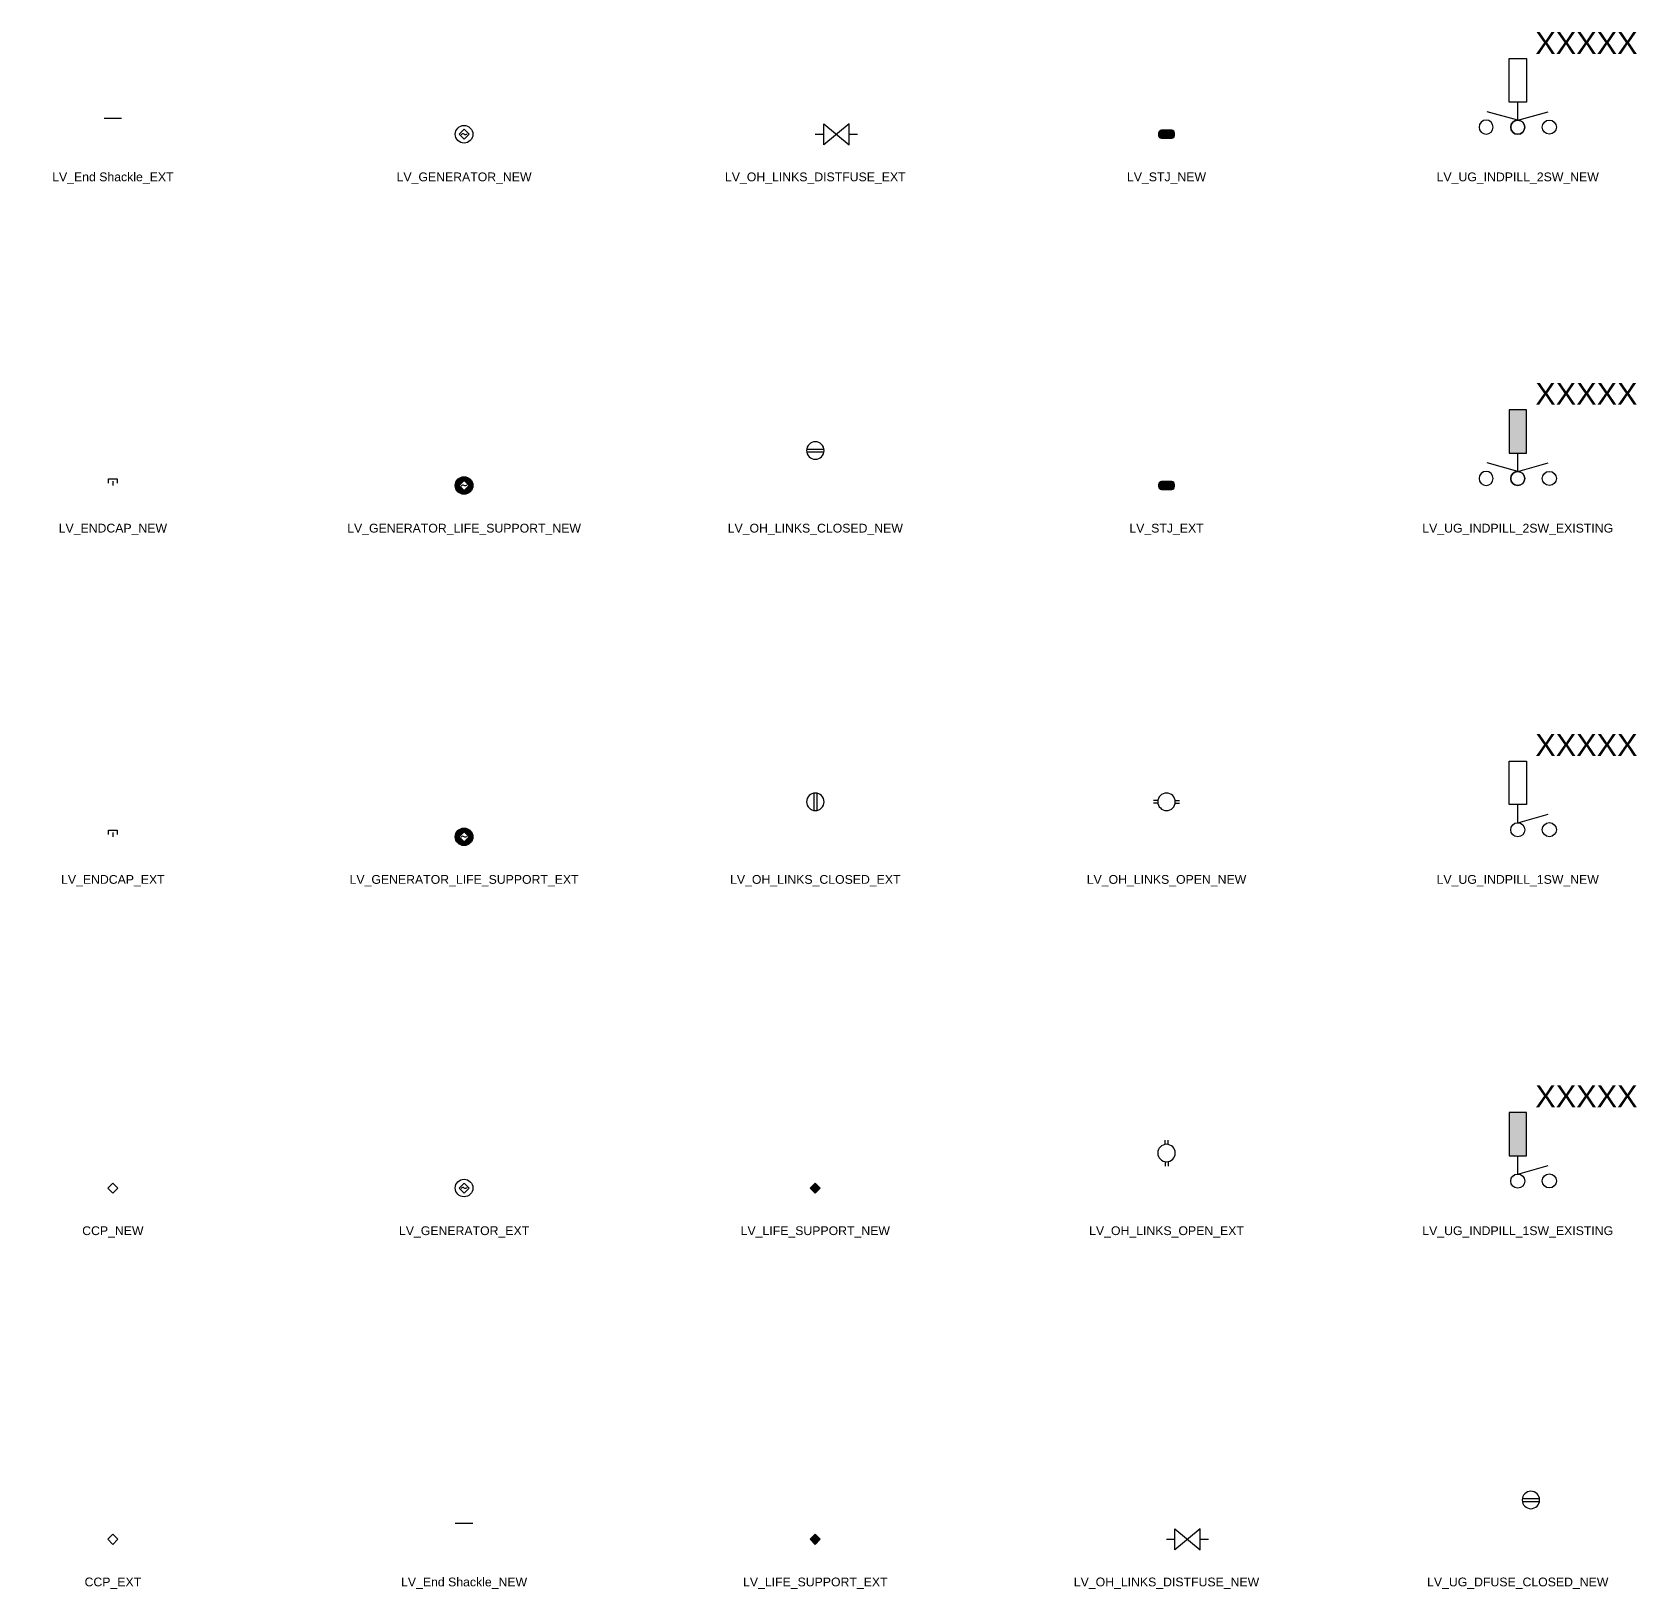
# Model space of a CAD drawing. Header units: metres. Extents: x -9 to 404, y -6 to 172.
# Drawn here: x -9.2 to 173.6, y -5.6 to 171.6 of the extents above; entities that cross this region are included whole.
import ezdxf
from ezdxf.enums import TextEntityAlignment as Align

# ---------------------------------------------------------------- set-up
doc = ezdxf.new("R2010")
doc.units = ezdxf.units.M
doc.set_wipeout_variables(frame=1)
doc.layers.get('0').update_dxf_attribs({"color": 6})
for name, color, linetype in [('Equip_LV_EXT', 7, 'Continuous'), ('Equip_LV_NEW', 2, 'Continuous'), ('Equip_SP_LV_EXT', 7, 'Continuous'), ('Equip_SP_LV_NEW', 2, 'Continuous'), ('Services_SP_Ext', 7, 'Continuous'), ('Services_SP_New', 2, 'Continuous')]:
    doc.layers.add(name, color=color, linetype=linetype)
doc.styles.add('iecARIAL', font='arial.ttf')
doc.styles.get("Standard").update_dxf_attribs({"font": 'arial.ttf'})

# ---------------------------------------------------------------- blocks, each defined once
blk = doc.blocks.new('CCP_EXT')
blk.add_wipeout([(0, 0.57), (0.57, 0), (0, -0.57), (-0.57, 0)])
blk.add_lwpolyline([(-0.57, 0), (0, 0.57), (0.57, 0), (0, -0.57), (-0.57, 0)])
for tag, p, flags in [('CCP_TYPE', (0, 0), 9), ('Z', (0, 0), 1), ('ORIENTATION', (0, -0.2), 9), ('USAGE', (0, -0.4), 9), ('LEGEND', (0, -0.6), 9), ('LIFE_SUPPORT', (0, -0.8), 9), ('NOTES', (0, -1), 9)]:
    blk.add_attdef(tag, p, '', height=0.2, dxfattribs=dict(flags=flags))
blk = doc.blocks.new('CCP_NEW')
for tag, flags, p in [('CCP_TYPE', 9, (1.5, 0)), ('ORIENTATION', 9, (1.5, -0.2)), ('STATE', 9, (1.5, -1)), ('OWNED_BY', 9, (1.5, -1.2)), ('OPERATED_BY', 9, (1.5, -1.4)), ('OPERATING_VOLTAGE', 9, (1.5, -1.8)), ('USAGE', 9, (1.5, -0.4)), ('LEGEND', 9, (1.5, -0.6)), ('LIFE_SUPPORT', 9, (1.5, -0.8)), ('MAINTAINED_BY', 9, (1.5, -1.6)), ('CONSTRUCTED_VOLTAGE', 9, (1.5, -2)), ('Z', 1, (1.5, -2.4)), ('NUMBER_OF_PHASES', 9, (1.5, -2.2))]:
    blk.add_attdef(tag, text='', height=0.2, dxfattribs=dict(flags=flags)).set_placement(p, align=Align.MIDDLE_LEFT)
blk.add_wipeout([(0, 0.57), (0.57, 0), (0, -0.57), (-0.57, 0)])
blk.add_lwpolyline([(-0.57, 0), (0, 0.57), (0.57, 0), (0, -0.57), (-0.57, 0)])
at = {"flags": 8}
blk.add_attdef('CCP_NUMBER', text='', height=0.2, rotation=0.771, dxfattribs=at).set_placement((0, 0), align=Align.MIDDLE_RIGHT)
blk = doc.blocks.new('LV_ENDCAP_EXT')
for points in [[(-0.5, 0.25), (-0.5, 0.75), (0.5, 0.75), (0.5, 0.25)], [(0, 0.5), (0, 0)]]:
    blk.add_lwpolyline(points)
for tag, p, flags in [('CONNECTOR_TYPE', (0, 0), 9), ('Z', (0, 0), 1), ('CONSTRUCTED_VOLTAGE', (0, -0.2), 9), ('OPERATING_VOLTAGE', (0, -0.6), 9), ('ORIENTATION', (0, -0.8), 9), ('OWNED_BY', (0, -1), 9), ('STATE', (0, -1.2), 9), ('NO_PHASES', (0, -0.4), 9), ('USAGE', (0, -1.4), 9), ('LEGEND', (0, -1.6), 9), ('NOTES', (0, -1.8), 9)]:
    blk.add_attdef(tag, p, '', height=0.2, dxfattribs=dict(flags=flags))
blk = doc.blocks.new('LV_ENDCAP_NEW')
for points in [[(-0.5, 0.25), (-0.5, 0.75), (0.5, 0.75), (0.5, 0.25)], [(0, 0.5), (0, 0)]]:
    blk.add_lwpolyline(points)
for tag, flags, p in [('CONNECTOR_TYPE', 9, (1.5, 0)), ('CONSTRUCTED_VOLTAGE', 9, (1.5, -0.2)), ('OPERATED_BY', 9, (1.5, -0.6)), ('OPERATING_VOLTAGE', 9, (1.5, -1)), ('ORIENTATION', 9, (1.5, -1.2)), ('OWNED_BY', 9, (1.5, -1.4)), ('STATE', 9, (1.5, -1.6)), ('NO_PHASES', 9, (1.5, -0.4)), ('MAINTAINED_BY', 9, (1.5, -0.8)), ('USAGE', 9, (1.5, -1.8)), ('Z', 1, (1.5, -2.4)), ('LEGEND', 9, (1.5, -2)), ('NOTES', 9, (1.5, -2.2))]:
    blk.add_attdef(tag, text='', height=0.2, dxfattribs=dict(flags=flags)).set_placement(p, align=Align.MIDDLE_LEFT)
blk = doc.blocks.new('*U58')
at = {"flags": 9}
for tag, p in [('STATE', (0, -1.2)), ('USAGE', (0, -1.4)), ('NOTES', (0, -1.6))]:
    blk.add_attdef(tag, text='', height=0.2, dxfattribs=at).set_placement(p, align=Align.MIDDLE_LEFT)
blk.add_wipeout([(-0.25, 0), (-0.25, 1.81), (0.25, 1.82), (0.25, 0)])
blk.add_line((1, 1.81), (-1, 1.81))
at = {"flags": 1}
blk.add_attdef('Z', (0, 0), '', height=0.2, dxfattribs=at)
at = {"flags": 9}
for tag, p in [('CONNECTOR_TYPE', (0, 0)), ('CONSTRUCTED_VOLTAGE', (0, -0.2)), ('OPERATING_VOLTAGE', (0, -0.6)), ('ORIENTATION', (0, -0.8)), ('OWNED_BY', (0, -1)), ('NO_PHASES', (0, -0.4))]:
    blk.add_attdef(tag, text='', height=0.2, dxfattribs=at).set_placement(p, align=Align.MIDDLE_LEFT)
blk = doc.blocks.new('*U57')
for tag, flags, p in [('CONNECTOR_TYPE', 9, (1.5, 0)), ('CONSTRUCTED_VOLTAGE', 9, (1.5, -0.2)), ('OPERATING_VOLTAGE', 9, (1.5, -0.6)), ('ORIENTATION', 9, (1.5, -0.8)), ('OWNED_BY', 9, (1.5, -1)), ('OPERATED_BY', 9, (1.5, -1.2)), ('STATE', 9, (1.5, -1.6)), ('NO_PHASES', 9, (1.5, -0.4)), ('MAINTAINED_BY', 9, (1.5, -1.4)), ('USAGE', 9, (1.5, -1.8)), ('Z', 1, (1.5, -2.2)), ('NOTES', 9, (1.5, -2))]:
    blk.add_attdef(tag, text='', height=0.2, dxfattribs=dict(flags=flags)).set_placement(p, align=Align.MIDDLE_LEFT)
blk.add_wipeout([(-0.25, 0), (-0.25, 1.81), (0.25, 1.82), (0.25, 0)])
blk.add_line((1, 1.81), (-1, 1.81))
blk = doc.blocks.new('LV_GENERATOR_EXT')
blk.add_lwpolyline([(-0.57, 0), (0, 0.57), (0.57, 0), (0, -0.57), (-0.57, 0)])
blk.add_lwpolyline([(-0.57, 0), (0, 0.57), (0.57, 0), (0, -0.57), (-0.57, 0)])
blk.add_lwpolyline([(0.32, 0.06, -0.523511), (0, 0, 0.523511), (-0.32, -0.06)], format="xyb")
blk.add_circle((0, 0), 1)
for tag, p, flags in [('Z', (0.99, 0), 1), ('ORIENTATION', (0.99, -0.2), 9), ('CCP_TYPE', (0.99, 0), 9), ('USAGE', (0.99, -0.4), 9), ('LEGEND', (0.99, -0.6), 9), ('LIFE_SUPPORT', (0.99, -0.8), 9), ('NOTES', (0.99, -1), 9)]:
    blk.add_attdef(tag, p, '', height=0.2, dxfattribs=dict(flags=flags))
blk = doc.blocks.new('LV_GENERATOR_LIFE_SUPPORT_EXT')
h = blk.add_hatch(color=256)
edge = h.paths.add_edge_path()
edge.add_arc((0, 0), 1, 0, 360)
h.paths.add_polyline_path([(-0.57, 0), (0, 0.57), (0.57, 0), (0, -0.57)], flags=16)
blk.add_lwpolyline([(-0.57, 0), (0, 0.57), (0.57, 0), (0, -0.57), (-0.57, 0)])
blk.add_lwpolyline([(-0.57, 0), (0, 0.57), (0.57, 0), (0, -0.57), (-0.57, 0)])
blk.add_lwpolyline([(0.32, 0.06, -0.523511), (0, 0, 0.523511), (-0.32, -0.06)], format="xyb")
blk.add_circle((0, 0), 1)
for tag, p, flags in [('Z', (0.99, 0), 1), ('ORIENTATION', (0.99, -0.2), 9), ('CCP_TYPE', (0.99, 0), 9), ('USAGE', (0.99, -0.4), 9), ('LEGEND', (0.99, -0.6), 9), ('LIFE_SUPPORT', (0.99, -0.8), 9), ('NOTES', (0.99, -1), 9)]:
    blk.add_attdef(tag, p, '', height=0.2, dxfattribs=dict(flags=flags))
blk = doc.blocks.new('LV_GENERATOR_LIFE_SUPPORT_NEW')
h = blk.add_hatch(color=256)
edge = h.paths.add_edge_path()
edge.add_arc((0, 0), 1, 0, 360)
h.paths.add_polyline_path([(-0.57, 0), (0, 0.57), (0.57, 0), (0, -0.57)], flags=16)
blk.add_lwpolyline([(-0.57, 0), (0, 0.57), (0.57, 0), (0, -0.57), (-0.57, 0)])
blk.add_lwpolyline([(0.32, 0.06, -0.523511), (0, 0, 0.523511), (-0.32, -0.06)], format="xyb")
blk.add_circle((0, 0), 1)
for tag, flags, p in [('CCP_TYPE', 9, (1.5, 0)), ('ORIENTATION', 9, (1.5, -0.2)), ('STATE', 9, (1.5, -1)), ('OWNED_BY', 9, (1.5, -1.2)), ('OPERATED_BY', 9, (1.5, -1.4)), ('OPERATING_VOLTAGE', 9, (1.5, -1.8)), ('USAGE', 9, (1.5, -0.4)), ('LEGEND', 9, (1.5, -0.6)), ('LIFE_SUPPORT', 9, (1.5, -0.8)), ('MAINTAINED_BY', 9, (1.5, -1.6)), ('CONSTRUCTED_VOLTAGE', 9, (1.5, -2)), ('Z', 1, (1.5, -2.4)), ('NUMBER_OF_PHASES', 9, (1.5, -2.2))]:
    blk.add_attdef(tag, text='', height=0.2, dxfattribs=dict(flags=flags)).set_placement(p, align=Align.MIDDLE_LEFT)
blk = doc.blocks.new('LV_GENERATOR_NEW')
blk.add_lwpolyline([(-0.57, 0), (0, 0.57), (0.57, 0), (0, -0.57), (-0.57, 0)])
blk.add_lwpolyline([(0.32, 0.06, -0.523511), (0, 0, 0.523511), (-0.32, -0.06)], format="xyb")
blk.add_circle((0, 0), 1)
for tag, flags, p in [('CCP_TYPE', 9, (1.5, 0)), ('ORIENTATION', 9, (1.5, -0.2)), ('STATE', 9, (1.5, -1)), ('OWNED_BY', 9, (1.5, -1.2)), ('OPERATED_BY', 9, (1.5, -1.4)), ('OPERATING_VOLTAGE', 9, (1.5, -1.8)), ('USAGE', 9, (1.5, -0.4)), ('LEGEND', 9, (1.5, -0.6)), ('LIFE_SUPPORT', 9, (1.5, -0.8)), ('MAINTAINED_BY', 9, (1.5, -1.6)), ('CONSTRUCTED_VOLTAGE', 9, (1.5, -2)), ('Z', 1, (1.5, -2.4)), ('NUMBER_OF_PHASES', 9, (1.5, -2.2))]:
    blk.add_attdef(tag, text='', height=0.2, dxfattribs=dict(flags=flags)).set_placement(p, align=Align.MIDDLE_LEFT)
blk = doc.blocks.new('LV_LIFE_SUPPORT_EXT')
blk.add_hatch(color=256).paths.add_polyline_path([(-0.57, 0), (0, 0.57), (0.57, 0), (0, -0.57)])
blk.add_lwpolyline([(-0.57, 0), (0, 0.57), (0.57, 0), (0, -0.57), (-0.57, 0)])
for tag, p, flags in [('CCP_TYPE', (0, 0), 9), ('Z', (0, 0), 1), ('ORIENTATION', (0, -0.2), 9), ('USAGE', (0, -0.4), 9), ('LEGEND', (0, -0.6), 9), ('LIFE_SUPPORT', (0, -0.8), 9), ('NOTES', (0, -1), 9)]:
    blk.add_attdef(tag, p, '', height=0.2, dxfattribs=dict(flags=flags))
blk = doc.blocks.new('LV_LIFE_SUPPORT_NEW')
blk.add_hatch(color=256).paths.add_polyline_path([(-0.57, 0), (0, 0.57), (0.57, 0), (0, -0.57)])
blk.add_lwpolyline([(-0.57, 0), (0, 0.57), (0.57, 0), (0, -0.57), (-0.57, 0)])
for tag, flags, p in [('CCP_TYPE', 9, (1.5, 0)), ('ORIENTATION', 9, (1.5, -0.2)), ('STATE', 9, (1.5, -1)), ('OWNED_BY', 9, (1.5, -1.2)), ('OPERATED_BY', 9, (1.5, -1.4)), ('OPERATING_VOLTAGE', 9, (1.5, -1.8)), ('USAGE', 9, (1.5, -0.4)), ('LEGEND', 9, (1.5, -0.6)), ('LIFE_SUPPORT', 9, (1.5, -0.8)), ('MAINTAINED_BY', 9, (1.5, -1.6)), ('CONSTRUCTED_VOLTAGE', 9, (1.5, -2)), ('Z', 1, (1.5, -2.4)), ('NUMBER_OF_PHASES', 9, (1.5, -2.2))]:
    blk.add_attdef(tag, text='', height=0.2, dxfattribs=dict(flags=flags)).set_placement(p, align=Align.MIDDLE_LEFT)
blk = doc.blocks.new('LV_OH_LINKS_CLOSED_EXT')
for p, q in [((-0.17, 4.97), (-0.17, 3)), ((0.17, 4.97), (0.17, 3))]:
    blk.add_line(p, q)
blk.add_lwpolyline([(0, 2.99, 1), (0, 4.98, 1)], format="xyb", close=True)
at = {"flags": 9}
for tag, p in [('ACTUAL_STATUS', (0, 0)), ('CONSTRUCTED_VOLTAGE', (0, -0.2)), ('OPERATING_VOLTAGE', (0, -0.6)), ('ORIENTATION', (0, -0.8)), ('OWNED_BY', (0, -1)), ('STATE', (0, -1.2)), ('SWITCH_TYPE', (0, -1.4)), ('NO_PHASES', (0, -0.4)), ('USAGE', (0, -1.6)), ('NOTES', (0, -1.8))]:
    blk.add_attdef(tag, text='', height=0.2, dxfattribs=at).set_placement(p, align=Align.MIDDLE_LEFT)
at = {"flags": 1}
blk.add_attdef('Z', (0, 0), '', height=0.2, dxfattribs=at)
blk = doc.blocks.new('*U59')
for p, q in [((-0.98, 4.15), (0.98, 4.15)), ((-0.98, 3.82), (0.98, 3.82))]:
    blk.add_line(p, q)
blk.add_lwpolyline([(0, 2.99, 1), (0, 4.98, 1)], format="xyb", close=True)
for tag, p, flags in [('OPERATING_VOLTAGE', (-0.02, 2.7), 9), ('NO_PHASES', (-0.03, 2.42), 9), ('CONSTRUCTED_VOLTAGE', (-0.02, 2.15), 9), ('ACTUAL_STATUS', (0, 1.91), 9), ('MAINTAINED_BY', (-0.02, 1.68), 9), ('OPERATED_BY', (-0.04, 1.44), 9), ('STATE', (-0.04, 0.21), 9), ('SWITCH_TYPE', (-0.04, -0.04), 9), ('ORIENTATION', (-0.04, 0.9), 9), ('OWNED_BY', (-0.03, 1.15), 9), ('USAGE', (-0.02, 0.66), 9), ('NOTES', (-0.02, 0.46), 1), ('Z', (-0.03, -0.54), 9), ('LEGEND', (-0.03, -0.3), 9)]:
    blk.add_attdef(tag, p, '', height=0.2, dxfattribs=dict(flags=flags))
blk = doc.blocks.new('LV_OH_LINKS_DISTFUSE_EXT')
for p, q in [((0, 0), (0.96, 0)), ((3.84, 0), (4.8, 0))]:
    blk.add_line(p, q)
blk.add_lwpolyline([(3.84, -1.2), (3.84, 1.2), (0.96, -1.2), (0.96, 1.2)], close=True)
at = {"flags": 9}
for tag, p in [('ACTUAL_STATUS', (0, 0)), ('CONSTRUCTED_VOLTAGE', (0, -0.2)), ('OPERATING_VOLTAGE', (0, -0.6)), ('ORIENTATION', (0, -0.8)), ('OWNED_BY', (0, -1)), ('STATE', (0, -1.2)), ('SWITCH_TYPE', (0, -1.4)), ('NO_PHASES', (0, -0.4)), ('USAGE', (0, -1.6)), ('NOTES', (0, -1.8))]:
    blk.add_attdef(tag, text='', height=0.2, dxfattribs=at).set_placement(p, align=Align.MIDDLE_LEFT)
at = {"flags": 1}
blk.add_attdef('Z', (0, 0), '', height=0.2, dxfattribs=at)
blk = doc.blocks.new('LV_OH_LINKS_DISTFUSE_NEW')
for p, q in [((0, 0), (0.96, 0)), ((3.84, 0), (4.8, 0))]:
    blk.add_line(p, q)
blk.add_lwpolyline([(3.84, -1.2), (3.84, 1.2), (0.96, -1.2), (0.96, 1.2)], close=True)
for tag, flags, p in [('ACTUAL_STATUS', 9, (1.5, 0)), ('CONSTRUCTED_VOLTAGE', 9, (1.5, -0.2)), ('OPERATING_VOLTAGE', 9, (1.5, -0.6)), ('ORIENTATION', 9, (1.5, -0.8)), ('OWNED_BY', 9, (1.5, -1)), ('OPERATED_BY', 9, (1.5, -1.2)), ('STATE', 9, (1.5, -1.6)), ('SWITCH_TYPE', 9, (1.5, -1.8)), ('NO_PHASES', 9, (1.5, -0.4)), ('MAINTAINED_BY', 9, (1.5, -1.4)), ('Z', 1, (1.5, -2.6)), ('USAGE', 9, (1.5, -2)), ('LEGEND', 9, (1.5, -2.2)), ('NOTES', 9, (1.5, -2.4))]:
    blk.add_attdef(tag, text='', height=0.2, dxfattribs=dict(flags=flags)).set_placement(p, align=Align.MIDDLE_LEFT)
blk = doc.blocks.new('LV_OH_LINKS_OPEN_EXT')
for p, q in [((-0.17, 4.97), (-0.17, 5.46)), ((0.17, 4.97), (0.17, 5.46)), ((-0.17, 3), (-0.17, 2.5)), ((0.17, 3), (0.17, 2.5))]:
    blk.add_line(p, q)
blk.add_lwpolyline([(0, 2.99, 1), (0, 4.98, 1)], format="xyb", close=True)
at = {"flags": 9}
for tag, p in [('ACTUAL_STATUS', (0, 0)), ('CONSTRUCTED_VOLTAGE', (0, -0.2)), ('OPERATING_VOLTAGE', (0, -0.6)), ('ORIENTATION', (0, -0.8)), ('OWNED_BY', (0, -1)), ('STATE', (0, -1.2)), ('SWITCH_TYPE', (0, -1.4)), ('NO_PHASES', (0, -0.4)), ('USAGE', (0, -1.6)), ('LEGEND', (0, -1.8)), ('NOTES', (0, -2))]:
    blk.add_attdef(tag, text='', height=0.2, dxfattribs=at).set_placement(p, align=Align.MIDDLE_LEFT)
at = {"flags": 1}
blk.add_attdef('Z', (0, 0), '', height=0.2, dxfattribs=at)
blk = doc.blocks.new('*U60')
for p, q in [((-0.98, 4.15), (-1.48, 4.15)), ((-0.98, 3.82), (-1.48, 3.82)), ((0.98, 4.15), (1.48, 4.15)), ((0.98, 3.82), (1.48, 3.82))]:
    blk.add_line(p, q)
blk.add_lwpolyline([(0, 2.99, 1), (0, 4.98, 1)], format="xyb", close=True)
for tag, p, flags in [('OPERATING_VOLTAGE', (0.04, 2.67), 9), ('NO_PHASES', (0.03, 2.4), 9), ('CONSTRUCTED_VOLTAGE', (0.04, 2.12), 9), ('ACTUAL_STATUS', (0.05, 1.89), 9), ('MAINTAINED_BY', (0.04, 1.65), 9), ('STATE', (0.01, 0.18), 9), ('SWITCH_TYPE', (0.01, -0.06), 9), ('OPERATED_BY', (0.01, 1.42), 9), ('ORIENTATION', (0.02, 0.88), 9), ('OWNED_BY', (0.03, 1.12), 9), ('USAGE', (0.03, 0.63), 9), ('NOTES', (0.03, 0.43), 1), ('Z', (0.02, -0.56), 9), ('LEGEND', (0.02, -0.32), 9)]:
    blk.add_attdef(tag, p, '', height=0.2, dxfattribs=dict(flags=flags))
blk = doc.blocks.new('LV_STJ_EXT')
h = blk.add_hatch(color=256)
edge = h.paths.add_edge_path()
edge.add_ellipse((-0.59, 0.13), major_axis=(0.226, 0.226), ratio=1, start_angle=45, end_angle=135)
edge.add_line((-0.91, 0.13), (-0.91, -0.13))
edge.add_ellipse((-0.59, -0.13), major_axis=(0.226, 0.226), ratio=1, start_angle=135, end_angle=225)
edge.add_line((-0.59, -0.45), (0.59, -0.45))
edge.add_ellipse((0.59, -0.13), major_axis=(-0.226, 0.226), ratio=1, start_angle=135, end_angle=225)
edge.add_line((0.91, -0.13), (0.91, 0.13))
edge.add_ellipse((0.59, 0.13), major_axis=(-0.226, 0.226), ratio=1, start_angle=225, end_angle=315)
edge.add_line((0.59, 0.45), (-0.59, 0.45))
blk.add_lwpolyline([(-0.91, 0.13), (-0.91, -0.13, 0.414214), (-0.59, -0.45), (0.59, -0.45, 0.414214), (0.91, -0.13), (0.91, 0.13, 0.414214), (0.59, 0.45), (-0.59, 0.45, 0.414214)], format="xyb", close=True)
at = {"flags": 1}
blk.add_attdef('Z', (0, 0), '', height=0.2, dxfattribs=at)
at = {"flags": 9}
for tag, p in [('ORIENTATION', (0, 0)), ('USAGE', (0, -0.2)), ('LEGEND', (0, -0.4)), ('NOTES', (0, -0.6))]:
    blk.add_attdef(tag, text='', height=0.2, dxfattribs=at).set_placement(p, align=Align.MIDDLE_LEFT)
blk = doc.blocks.new('LV_STJ_NEW')
blk.add_hatch(color=256).paths.add_polyline_path([(0.91, 0.13, 0.414214), (0.59, 0.45), (-0.59, 0.45, 0.414214), (-0.91, 0.13), (-0.91, -0.13, 0.414214), (-0.59, -0.45), (0.59, -0.45, 0.414214), (0.91, -0.13)])
blk.add_lwpolyline([(-0.91, 0.13), (-0.91, -0.13, 0.414214), (-0.59, -0.45), (0.59, -0.45, 0.414214), (0.91, -0.13), (0.91, 0.13, 0.414214), (0.59, 0.45), (-0.59, 0.45, 0.414214)], format="xyb", close=True)
for tag, flags, p in [('ORIENTATION', 9, (1.5, 0)), ('STATE', 9, (1.5, -0.8)), ('OWNED_BY', 9, (1.5, -1)), ('OPERATED_BY', 9, (1.5, -1.2)), ('OPERATING_VOLTAGE', 9, (1.5, -1.6)), ('CONSTRUCTED_VOLTAGE', 9, (1.5, -1.8)), ('USAGE', 9, (1.5, -0.2)), ('LEGEND', 9, (1.5, -0.4)), ('NOTES', 9, (1.5, -0.6)), ('MAINTAINED_BY', 9, (1.5, -1.4)), ('TYPE', 9, (1.5, -2.2)), ('Z', 1, (1.5, -2.4)), ('NUMBER_OF_PHASES', 9, (1.5, -2))]:
    blk.add_attdef(tag, text='', height=0.2, dxfattribs=dict(flags=flags)).set_placement(p, align=Align.MIDDLE_LEFT)
blk = doc.blocks.new('LV_UG_DFUSE_CLOSED_NEW')
for p, q in [((0.51, 4.65), (2.48, 4.65)), ((0.51, 4.32), (2.48, 4.32))]:
    blk.add_line(p, q)
blk.add_lwpolyline([(1.5, 3.49, 1), (1.5, 5.48, 1)], format="xyb", close=True)
for tag, p, flags in [('OPERATED_BY', (1.45, 1.94), 9), ('OWNED_BY', (1.47, 1.65), 9), ('OPERATING_VOLTAGE', (1.48, 3.2), 9), ('NO_PHASES', (1.47, 2.93), 9), ('CONSTRUCTED_VOLTAGE', (1.48, 2.65), 9), ('ACTUAL_STATUS', (1.49, 2.41), 9), ('MAINTAINED_BY', (1.48, 2.18), 9), ('SWITCH_TYPE', (1.45, 0.47), 9), ('Z', (1.45, 0.23), 9), ('ORIENTATION', (1.46, 1.41), 9), ('STATE', (1.45, 0.71), 9), ('USAGE', (1.47, 1.16), 9), ('NOTES', (1.47, 0.96), 1)]:
    blk.add_attdef(tag, p, '', height=0.2, dxfattribs=dict(flags=flags))
blk = doc.blocks.new('*U53')
blk.add_hatch(color=256).paths.add_polyline_path([(-2.475, 0.99), (-2.475, -0.99), (2.475, -0.99), (2.475, 0.99)])
blk.add_lwpolyline([(-2.475, -0.99), (2.475, -0.99), (2.475, 0.99), (-2.475, 0.99)], close=True)
at = {"style": 'iecARIAL', "flags": 8}
blk.add_attdef('ASSET_NUM', (1.5, 3.5), '', height=2.5, dxfattribs=at)
for tag, p, flags in [('OWNED_BY', (0, -0.2), 9), ('STATE', (0, -0.4), 9), ('SUPPORT_TYPE', (0, -0.6), 9), ('STREETNAME', (0, -1.8), 9), ('SUBURB', (0, -2), 1), ('USAGE', (0, -0.8), 9), ('LEGEND', (0, -1), 9), ('LOCATION', (0, -1.2), 9), ('NOTES', (0, -1.4), 9), ('PARENT', (0, -1.6), 9)]:
    blk.add_attdef(tag, p, '', height=0.2, dxfattribs=dict(flags=flags))
blk = doc.blocks.new('*U38')
for points in [[(0, 0.8), (3.47, 1.77)], [(4.4, 0.01), (4.4, 0.01)]]:
    blk.add_lwpolyline(points)
for centre in [(0, 0), (3.6, 0.01)]:
    blk.add_circle(centre, 0.8)
for tag, p, flags in [('ACTUAL_STATUS', (0, -1.4), 9), ('CONSTRUCTED_VOLTAGE', (0, -1.6), 9), ('OPERATING_VOLTAGE', (0, -2), 9), ('NO_PHASES', (0, -1.8), 9), ('ORIENTATION', (0, -2.2), 9), ('STATE', (0, -2.4), 9), ('SWITCH_TYPE', (0, -2.6), 9), ('USAGE', (0, -2.8), 9), ('NOTES', (0, -3), 1)]:
    blk.add_attdef(tag, p, '', height=0.2, dxfattribs=dict(flags=flags))
blk = doc.blocks.new('LV_UG_INDPILL_1SW_EXISTING')
blk.add_lwpolyline([(0, 1.6), (0, 3.67)])
at = {"rotation": 270}
blk.add_blockref('*U53', (0, 6.14), dxfattribs=at)
blk.add_blockref('*U38', (0, 0.8))
for tag, height, flags, p in [('ASSET_NUM', 2.5, 8, (2, 10.44)), ('USAGE', 0.2, 9, (1.5, 0)), ('ORIENTATION', 0.2, 9, (1.5, -0.2)), ('SUBURB', 0.2, 9, (1.5, -0.8)), ('STREETNAME', 0.2, 9, (1.5, -1)), ('OWNED_BY', 0.2, 9, (1.5, -1.6)), ('OPERATED_BY', 0.2, 9, (1.5, -1.8)), ('LEGEND', 0.2, 9, (1.5, -0.4)), ('PARENT', 0.2, 9, (1.5, -0.6)), ('LOCATION', 0.2, 9, (1.5, -1.2)), ('NOTES', 0.2, 9, (1.5, -1.4)), ('STATE', 0.2, 9, (1.5, -2.2)), ('TYPE', 0.2, 9, (1.5, -2.4)), ('Z', 0.2, 1, (1.5, -2.8)), ('MAINTAINED_BY', 0.2, 9, (1.5, -2)), ('LABEL_ALIGNMENT', 0.2, 9, (1.5, -2.6))]:
    blk.add_attdef(tag, text='', height=height, dxfattribs=dict(flags=flags)).set_placement(p, align=Align.MIDDLE_LEFT)
blk = doc.blocks.new('*U11')
for points in [[(0, 0.8), (3.47, 1.77)], [(4.4, 0.01), (4.4, 0.01)]]:
    blk.add_lwpolyline(points)
for centre in [(0, 0), (3.6, 0.01)]:
    blk.add_circle(centre, 0.8)
for tag, p, flags in [('ACTUAL_STATUS', (0, -1.4), 9), ('CONSTRUCTED_VOLTAGE', (0, -1.6), 9), ('OPERATING_VOLTAGE', (0, -2), 9), ('NO_PHASES', (0, -1.8), 9), ('ORIENTATION', (0, -2.2), 9), ('STATE', (0, -2.4), 9), ('SWITCH_TYPE', (0, -2.6), 9), ('USAGE', (0, -2.8), 9), ('NOTES', (0, -3), 1)]:
    blk.add_attdef(tag, p, '', height=0.2, dxfattribs=dict(flags=flags))
blk = doc.blocks.new('*U56')
at = {"flags": 8}
blk.add_attdef('ASSET_NUM', text='', height=2.5, dxfattribs=at).set_placement((2, 4), align=Align.MIDDLE_LEFT)
blk.add_wipeout([(-2.47, 0.99), (2.47, 0.99), (2.47, -0.99), (-2.47, -0.99)])
at = {"lineweight": -3}
blk.add_lwpolyline([(-2.47, 0.99), (2.47, 0.99), (2.47, -0.99), (-2.47, -0.99)], close=True, dxfattribs=at)
for tag, flags, p in [('STREET_CODE', 9, (1.5, 2)), ('OWNED_BY', 9, (1.5, 1.8)), ('OPERATED_BY', 9, (1.5, 1.6)), ('STATE', 9, (1.5, 1.2)), ('SUPPORT_TYPE', 9, (1.5, 1)), ('SUBURB', 9, (1.5, 0.2)), ('STREETNAME', 9, (1.5, 0)), ('MAINTAINED_BY', 9, (1.5, 1.4)), ('USAGE', 9, (1.5, 0.8)), ('LEGEND', 9, (1.5, 0.6)), ('PARENT', 9, (1.5, 0.4)), ('Z', 1, (1.5, -0.6)), ('LOCATION', 9, (1.5, -0.2)), ('NOTES', 9, (1.5, -0.4))]:
    blk.add_attdef(tag, text='', height=0.2, dxfattribs=dict(flags=flags)).set_placement(p, align=Align.MIDDLE_LEFT)
blk = doc.blocks.new('LV_UG_INDPILL_1SW_NEW')
at = {"rotation": 90}
blk.add_blockref('*U56', (0, 6.14), dxfattribs=at)
blk.add_blockref('*U11', (0, 0.8))
for tag, height, flags, p in [('ASSET_NUM', 2.5, 8, (2, 10.44)), ('USAGE', 0.2, 9, (1.5, 0)), ('ORIENTATION', 0.2, 9, (1.5, -0.2)), ('SUBURB', 0.2, 9, (1.5, -0.8)), ('STREETNAME', 0.2, 9, (1.5, -1)), ('OWNED_BY', 0.2, 9, (1.5, -1.6)), ('OPERATED_BY', 0.2, 9, (1.5, -1.8)), ('LEGEND', 0.2, 9, (1.5, -0.4)), ('PARENT', 0.2, 9, (1.5, -0.6)), ('LOCATION', 0.2, 9, (1.5, -1.2)), ('NOTES', 0.2, 9, (1.5, -1.4)), ('STATE', 0.2, 9, (1.5, -2.2)), ('TYPE', 0.2, 9, (1.5, -2.4)), ('Z', 0.2, 1, (1.5, -2.8)), ('MAINTAINED_BY', 0.2, 9, (1.5, -2)), ('LABEL_ALIGNMENT', 0.2, 9, (1.5, -2.6))]:
    blk.add_attdef(tag, text='', height=height, dxfattribs=dict(flags=flags)).set_placement(p, align=Align.MIDDLE_LEFT)
blk.add_lwpolyline([(0, 1.6), (0, 3.67)])
blk = doc.blocks.new('LV_UG_INDPILL_2SW_EXISTING')
blk.add_lwpolyline([(0, 1.6), (0, 3.67)])
at = {"rotation": 270}
blk.add_blockref('*U53', (0, 6.14), dxfattribs=at)
at = {"xscale": -1}
blk.add_blockref('*U38', (0, 0.8), dxfattribs=at)
blk.add_blockref('*U38', (0, 0.8))
for tag, height, flags, p in [('ASSET_NUM', 2.5, 8, (2, 10.44)), ('USAGE', 0.2, 9, (1.5, 0)), ('ORIENTATION', 0.2, 9, (1.5, -0.2)), ('SUBURB', 0.2, 9, (1.5, -0.8)), ('STREETNAME', 0.2, 9, (1.5, -1)), ('OWNED_BY', 0.2, 9, (1.5, -1.6)), ('OPERATED_BY', 0.2, 9, (1.5, -1.8)), ('LEGEND', 0.2, 9, (1.5, -0.4)), ('PARENT', 0.2, 9, (1.5, -0.6)), ('LOCATION', 0.2, 9, (1.5, -1.2)), ('NOTES', 0.2, 9, (1.5, -1.4)), ('STATE', 0.2, 9, (1.5, -2.2)), ('TYPE', 0.2, 9, (1.5, -2.4)), ('Z', 0.2, 1, (1.5, -2.8)), ('MAINTAINED_BY', 0.2, 9, (1.5, -2)), ('LABEL_ALIGNMENT', 0.2, 9, (1.5, -2.6))]:
    blk.add_attdef(tag, text='', height=height, dxfattribs=dict(flags=flags)).set_placement(p, align=Align.MIDDLE_LEFT)
blk = doc.blocks.new('LV_UG_INDPILL_2SW_NEW')
at = {"rotation": 90}
blk.add_blockref('*U56', (0, 6.14), dxfattribs=at)
at = {"xscale": -1}
blk.add_blockref('*U11', (0, 0.8), dxfattribs=at)
blk.add_blockref('*U11', (0, 0.8))
for tag, height, flags, p in [('ASSET_NUM', 2.5, 8, (2, 10.38)), ('USAGE', 0.2, 9, (1.5, 0)), ('ORIENTATION', 0.2, 9, (1.5, -0.2)), ('SUBURB', 0.2, 9, (1.5, -0.8)), ('STREETNAME', 0.2, 9, (1.5, -1)), ('OWNED_BY', 0.2, 9, (1.5, -1.6)), ('OPERATED_BY', 0.2, 9, (1.5, -1.8)), ('LEGEND', 0.2, 9, (1.5, -0.4)), ('PARENT', 0.2, 9, (1.5, -0.6)), ('LOCATION', 0.2, 9, (1.5, -1.2)), ('NOTES', 0.2, 9, (1.5, -1.4)), ('STATE', 0.2, 9, (1.5, -2.2)), ('TYPE', 0.2, 9, (1.5, -2.4)), ('Z', 0.2, 1, (1.5, -2.8)), ('MAINTAINED_BY', 0.2, 9, (1.5, -2)), ('LABEL_ALIGNMENT', 0.2, 9, (1.5, -2.6))]:
    blk.add_attdef(tag, text='', height=height, dxfattribs=dict(flags=flags)).set_placement(p, align=Align.MIDDLE_LEFT)
blk.add_lwpolyline([(0, 1.6), (0, 3.67)])

msp = doc.modelspace()

# ---------------------------------------------------------------- block references
at = {"layer": 'Equip_LV_EXT'}
for name, p in [('*U58', (0, 160)), ('LV_OH_LINKS_DISTFUSE_EXT', (80, 160)), ('LV_OH_LINKS_CLOSED_EXT', (80, 80)), ('LV_ENDCAP_EXT', (0, 80)), ('LV_GENERATOR_LIFE_SUPPORT_EXT', (40, 80)), ('LV_OH_LINKS_OPEN_EXT', (120, 40)), ('LV_GENERATOR_EXT', (40, 40)), ('LV_LIFE_SUPPORT_EXT', (80, 0))]:
    msp.add_blockref(name, p, dxfattribs=at)
for name, p in [('LV_UG_INDPILL_2SW_EXISTING', (160, 120)), ('LV_UG_INDPILL_1SW_EXISTING', (160, 40))]:
    msp.add_blockref(name, p, dxfattribs=at).add_auto_attribs({'ASSET_NUM': 'XXXXX'})
at = {"layer": 'Equip_LV_NEW'}
for name, p in [('LV_UG_INDPILL_2SW_NEW', (160, 160)), ('LV_UG_INDPILL_1SW_NEW', (160, 80))]:
    msp.add_blockref(name, p, dxfattribs=at).add_auto_attribs({'ASSET_NUM': 'XXXXX'})
for name, p in [('LV_GENERATOR_NEW', (40, 160)), ('*U59', (80, 120)), ('LV_ENDCAP_NEW', (0, 120)), ('LV_GENERATOR_LIFE_SUPPORT_NEW', (40, 120)), ('*U60', (120, 80)), ('LV_LIFE_SUPPORT_NEW', (80, 40)), ('LV_UG_DFUSE_CLOSED_NEW', (160, 0)), ('*U57', (40, 0)), ('LV_OH_LINKS_DISTFUSE_NEW', (120, 0))]:
    msp.add_blockref(name, p, dxfattribs=at)
at = {"layer": 'Equip_SP_LV_EXT'}
msp.add_blockref('LV_STJ_EXT', (120, 120), dxfattribs=at)
at = {"layer": 'Equip_SP_LV_NEW'}
msp.add_blockref('LV_STJ_NEW', (120, 160), dxfattribs=at)
at = {"layer": 'Services_SP_Ext'}
msp.add_blockref('CCP_EXT', (0, 0), dxfattribs=at)
at = {"layer": 'Services_SP_New'}
msp.add_blockref('CCP_NEW', (0, 40), dxfattribs=at)

# ---------------------------------------------------------------- texts
at = {"char_height": 1, "attachment_point": 5, "bg_fill": 3, "box_fill_scale": 1.2, "bg_fill_color": 256, "bg_fill_transparency": 0}
for s, insert, width in [('LV_End Shackle_EXT', (0, 155), 18), ('LV_GENERATOR_NEW', (40, 155), 16), ('LV_OH_LINKS_DISTFUSE_EXT', (80, 155), 24), ('LV_STJ_NEW', (120, 155), 10), ('LV_UG_INDPILL_2SW_NEW', (160, 155), 21), ('LV_ENDCAP_NEW', (0, 115), 13), ('LV_GENERATOR_LIFE_SUPPORT_NEW', (40, 115), 29), ('LV_OH_LINKS_CLOSED_NEW', (80, 115), 22), ('LV_STJ_EXT', (120, 115), 10), ('LV_UG_INDPILL_2SW_EXISTING', (160, 115), 26), ('LV_ENDCAP_EXT', (0, 75), 13), ('LV_GENERATOR_LIFE_SUPPORT_EXT', (40, 75), 29), ('LV_OH_LINKS_CLOSED_EXT', (80, 75), 22), ('LV_OH_LINKS_OPEN_NEW', (120, 75), 20), ('LV_UG_INDPILL_1SW_NEW', (160, 75), 21), ('CCP_NEW', (0, 35), 7), ('LV_GENERATOR_EXT', (40, 35), 16), ('LV_LIFE_SUPPORT_NEW', (80, 35), 19), ('LV_OH_LINKS_OPEN_EXT', (120, 35), 20), ('LV_UG_INDPILL_1SW_EXISTING', (160, 35), 26), ('CCP_EXT', (0, -5), 7), ('LV_End Shackle_NEW', (40, -5), 18), ('LV_LIFE_SUPPORT_EXT', (80, -5), 19), ('LV_OH_LINKS_DISTFUSE_NEW', (120, -5), 24), ('LV_UG_DFUSE_CLOSED_NEW', (160, -5), 22)]:
    msp.add_mtext(s, dxfattribs=dict(at, insert=insert, width=width))

doc.saveas('drawing.dxf')
